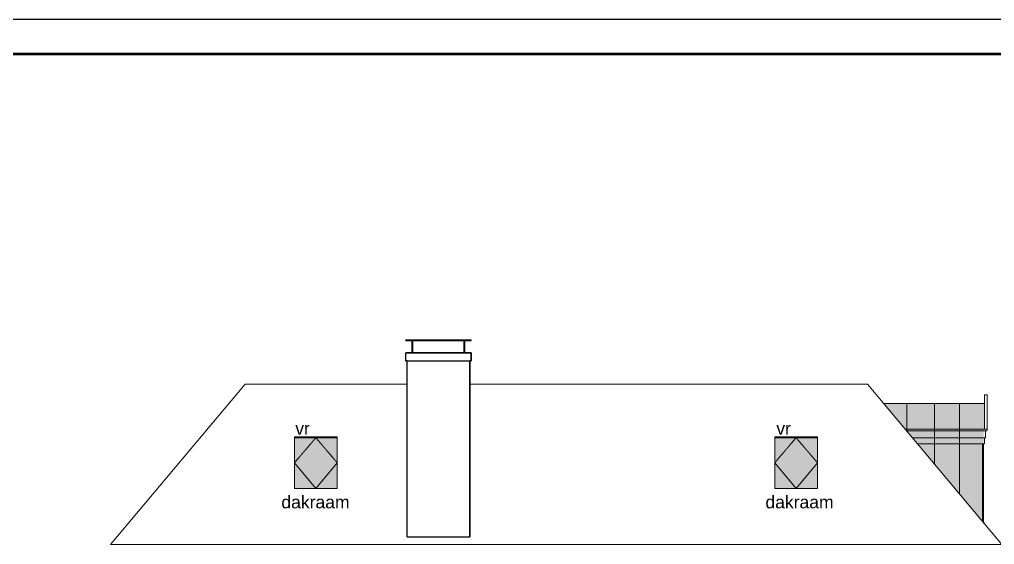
# Model space of a CAD drawing. Header units: millimetres. Extents: x 0 to 59350, y 0 to 29700.
# Drawn here: x 47332 to 55102, y 25511 to 29700 of the extents above; entities that cross this region are included whole.
import ezdxf

# ---------------------------------------------------------------- set-up
doc = ezdxf.new("R2010")
doc.units = ezdxf.units.MM
doc.linetypes.add('PUNKT2_S9', pattern=[1, 0, -1])
doc.linetypes.add('VERDECKT2_S2', pattern=[2.7, 2, -0.7])
doc.layers.add('Standard', color=7, linetype='Continuous', lineweight=25)
doc.styles.add('ARIAL', font='arial.ttf')

msp = doc.modelspace()

# ---------------------------------------------------------------- hatches: boundary and pattern name
at = {"layer": 'Standard', "linetype": 'PUNKT2_S9', "lineweight": 25}
for color, points in [(252, [(55023.4, 26417.6), (55023.4, 26636.5), (54217.6, 26636.5), (54401.4, 26417.6)]), (252, [(54401.4, 26417.6), (55005.4, 25697.7), (55005.4, 26417.6)]), (252, [(55005.4, 26417.6), (55005.4, 25705.6), (55014.4, 25705.6), (55014.4, 26417.6)]), (251, [(49524, 26362.9), (49524, 25957.3), (49864, 25957.3), (49864, 26362.9)]), (251, [(53351, 25957.3), (53691, 25957.3), (53691, 26362.9), (53351, 26362.9)])]:
    msp.add_hatch(color=color, dxfattribs=at).paths.add_polyline_path(points)
msp.add_hatch(color=252, dxfattribs=at).paths.add_polyline_path([(55005.4, 25697.7), (55005.4, 25705.6), (55014.4, 25705.6), (55014.4, 25687)], flags=16)

# ---------------------------------------------------------------- linework, layer by layer
at = {"layer": 'Standard', "color": 1, "linetype": 'Continuous', "lineweight": 25}
msp.add_line((59349.6, 29700), (-0.4, 29700), dxfattribs=at)
at = {"layer": 'Standard', "color": 30, "linetype": 'Continuous', "lineweight": 50}
msp.add_line((59072.1, 29422.5), (249.6, 29422.5), dxfattribs=at)
at = {"layer": 'Standard', "color": 5, "linetype": 'Continuous', "lineweight": -3}
for p, q in [((50412, 27144.4), (50932, 27144.4)), ((50412, 27139.4), (50412, 27144.4)), ((50412, 27139.4), (50932, 27139.4)), ((50462, 27039.4), (50462, 27139.4)), ((50467, 27039.4), (50467, 27139.4)), ((50877, 27039.4), (50877, 27139.4)), ((50882, 27039.4), (50882, 27139.4)), ((50932, 27139.4), (50932, 27144.4))]:
    msp.add_line(p, q, dxfattribs=at)
at = {"layer": 'Standard', "color": 7, "linetype": 'Continuous', "lineweight": 25}
for p, q in [((50412, 26976.4), (50412, 27039.4)), ((50412, 27039.4), (50932, 27039.4)), ((50932, 27039.4), (50932, 26976.4)), ((50422, 26976.4), (50412, 26976.4)), ((50422, 25573.6), (50422, 26976.4)), ((50422, 26976.4), (50922, 26976.4)), ((50922, 26976.4), (50922, 25573.6)), ((50932, 26976.4), (50922, 26976.4))]:
    msp.add_line(p, q, dxfattribs=at)
at = {"layer": 'Standard', "color": 36, "linetype": 'Continuous', "lineweight": -3}
for p, q in [((50932, 27039.4), (50412, 27039.4)), ((50412, 26976.4), (50412, 27039.4)), ((50932, 26976.4), (50932, 27039.4)), ((50412, 26976.4), (50932, 26976.4)), ((50422, 25573.6), (50422, 26976.4)), ((50922, 25573.6), (50922, 26976.4)), ((50422, 25573.6), (50922, 25573.6))]:
    msp.add_line(p, q, dxfattribs=at)
at = {"layer": 'Standard', "color": 34, "linetype": 'Continuous', "lineweight": 18}
for p, q in [((49129.7, 26789.4), (48057.4, 25511.4)), ((48057.4, 25511.4), (49129.7, 26789.4)), ((49129.7, 26789.4), (50422, 26789.4)), ((49129.7, 26789.4), (50422, 26789.4)), ((50922, 26789.4), (54089.4, 26789.4)), ((50922, 26789.4), (54089.4, 26789.4)), ((55161.7, 25511.4), (54089.4, 26789.4)), ((54089.4, 26789.4), (55161.7, 25511.4)), ((55161.7, 25511.4), (48057.4, 25511.4))]:
    msp.add_line(p, q, dxfattribs=at)
at = {"layer": 'Standard', "color": 51, "linetype": 'Continuous', "lineweight": 18}
for p, q in [((55023.4, 26706.5), (55036.9, 26706.5)), ((55023.4, 26706.5), (55023.4, 26432.6)), ((55036.9, 26706.5), (55023.4, 26706.5)), ((55036.9, 26706.5), (55037.3, 26706.5)), ((55037.3, 26706.5), (55036.9, 26706.5)), ((55037.3, 26706.5), (55037.7, 26706.5)), ((55037.7, 26706.5), (55037.3, 26706.5)), ((55037.7, 26706.5), (55038.1, 26706.5)), ((55038.1, 26706.5), (55037.7, 26706.5)), ((55038.1, 26706.5), (55038.5, 26706.4)), ((55038.5, 26706.4), (55038.1, 26706.5)), ((55038.5, 26706.4), (55038.9, 26706.3)), ((55038.9, 26706.3), (55038.5, 26706.4)), ((55038.9, 26706.3), (55039.3, 26706.2)), ((55039.3, 26706.2), (55038.9, 26706.3)), ((55039.3, 26706.2), (55039.6, 26706)), ((55039.6, 26706), (55039.3, 26706.2)), ((55039.6, 26706), (55040, 26705.9)), ((55040, 26705.9), (55039.6, 26706)), ((55040, 26705.9), (55040.3, 26705.7)), ((55040.3, 26705.7), (55040, 26705.9)), ((55040.3, 26705.7), (55040.7, 26705.5)), ((55040.7, 26705.5), (55040.3, 26705.7)), ((55040.7, 26705.5), (55041, 26705.3)), ((55041, 26705.3), (55040.7, 26705.5)), ((55041, 26705.3), (55041.3, 26705.1)), ((55041.3, 26705.1), (55041, 26705.3)), ((55041.3, 26705.1), (55041.7, 26704.9)), ((55041.7, 26704.9), (55041.3, 26705.1)), ((55041.7, 26704.9), (55042, 26704.6)), ((55042, 26704.6), (55041.7, 26704.9)), ((55042, 26704.6), (55042.2, 26704.4)), ((55042.2, 26704.4), (55042, 26704.6)), ((55042.2, 26704.4), (55042.5, 26704.1)), ((55042.5, 26704.1), (55042.2, 26704.4)), ((55042.5, 26704.1), (55042.8, 26703.8)), ((55042.8, 26703.8), (55042.5, 26704.1)), ((55042.8, 26703.8), (55043, 26703.5)), ((55043, 26703.5), (55042.8, 26703.8)), ((55043, 26703.5), (55043.2, 26703.1)), ((55043.2, 26703.1), (55043, 26703.5)), ((55043.2, 26703.1), (55043.4, 26702.8)), ((55043.4, 26702.8), (55043.2, 26703.1)), ((55043.4, 26702.8), (55043.6, 26702.5)), ((55043.6, 26702.5), (55043.4, 26702.8)), ((55043.6, 26702.5), (55043.8, 26702.1)), ((55043.8, 26702.1), (55043.6, 26702.5)), ((55043.8, 26702.1), (55043.9, 26701.7)), ((55043.9, 26701.7), (55043.8, 26702.1)), ((55043.9, 26701.7), (55044.1, 26701.4)), ((55044.1, 26701.4), (55043.9, 26701.7)), ((55044.1, 26701.4), (55044.2, 26701)), ((55044.2, 26701), (55044.1, 26701.4)), ((55044.2, 26701), (55044.3, 26700.6)), ((55044.3, 26700.6), (55044.2, 26701)), ((55044.3, 26700.6), (55044.3, 26700.2)), ((55044.3, 26700.2), (55044.3, 26700.6)), ((55044.3, 26700.2), (55044.4, 26699.8)), ((55044.4, 26699.8), (55044.3, 26700.2)), ((55044.4, 26699.8), (55044.4, 26699.4)), ((55044.4, 26699.4), (55044.4, 26699.8)), ((55044.4, 26699.4), (55044.4, 26699)), ((55044.4, 26699), (55044.4, 26699.4)), ((55044.4, 26699), (55044.4, 26425.1)), ((54388.8, 26432.6), (55036.9, 26432.6)), ((55036.9, 26417.6), (54401.4, 26417.6)), ((55029.4, 26362.6), (55029.4, 26417.6)), ((55029.4, 26417.6), (55029.4, 26362.6)), ((55037.3, 26432.5), (55036.9, 26432.6)), ((55036.9, 26432.6), (55037.3, 26432.5)), ((55036.9, 26417.6), (55037.3, 26417.6)), ((55037.3, 26417.6), (55036.9, 26417.6)), ((55037.7, 26432.5), (55037.3, 26432.5)), ((55037.3, 26432.5), (55037.7, 26432.5)), ((55037.3, 26417.6), (55037.7, 26417.6)), ((55037.7, 26417.6), (55037.3, 26417.6)), ((55038.1, 26432.5), (55037.7, 26432.5)), ((55037.7, 26432.5), (55038.1, 26432.5)), ((55037.7, 26417.6), (55038.1, 26417.6)), ((55038.1, 26417.6), (55037.7, 26417.6)), ((55038.5, 26432.4), (55038.1, 26432.5)), ((55038.1, 26432.5), (55038.5, 26432.4)), ((55038.1, 26417.6), (55038.5, 26417.7)), ((55038.5, 26417.7), (55038.1, 26417.6)), ((55038.9, 26432.3), (55038.5, 26432.4)), ((55038.5, 26432.4), (55038.9, 26432.3)), ((55038.5, 26417.7), (55038.9, 26417.8)), ((55038.9, 26417.8), (55038.5, 26417.7)), ((55039.3, 26432.2), (55038.9, 26432.3)), ((55038.9, 26432.3), (55039.3, 26432.2)), ((55038.9, 26417.8), (55039.3, 26417.9)), ((55039.3, 26417.9), (55038.9, 26417.8)), ((55039.6, 26432.1), (55039.3, 26432.2)), ((55039.3, 26432.2), (55039.6, 26432.1)), ((55039.3, 26417.9), (55039.6, 26418.1)), ((55039.6, 26418.1), (55039.3, 26417.9)), ((55040, 26431.9), (55039.6, 26432.1)), ((55039.6, 26432.1), (55040, 26431.9)), ((55039.6, 26418.1), (55040, 26418.2)), ((55040, 26418.2), (55039.6, 26418.1)), ((55040.3, 26431.7), (55040, 26431.9)), ((55040, 26431.9), (55040.3, 26431.7)), ((55040, 26418.2), (55040.3, 26418.4)), ((55040.3, 26418.4), (55040, 26418.2)), ((55040.7, 26431.6), (55040.3, 26431.7)), ((55040.3, 26431.7), (55040.7, 26431.6)), ((55040.3, 26418.4), (55040.7, 26418.6)), ((55040.7, 26418.6), (55040.3, 26418.4)), ((55041, 26431.3), (55040.7, 26431.6)), ((55040.7, 26431.6), (55041, 26431.3)), ((55040.7, 26418.6), (55041, 26418.8)), ((55041, 26418.8), (55040.7, 26418.6)), ((55041.3, 26431.1), (55041, 26431.3)), ((55041, 26431.3), (55041.3, 26431.1)), ((55041, 26418.8), (55041.3, 26419)), ((55041.3, 26419), (55041, 26418.8)), ((55041.7, 26430.9), (55041.3, 26431.1)), ((55041.3, 26431.1), (55041.7, 26430.9)), ((55041.3, 26419), (55041.7, 26419.2)), ((55041.7, 26419.2), (55041.3, 26419)), ((55042, 26430.6), (55041.7, 26430.9)), ((55041.7, 26430.9), (55042, 26430.6)), ((55041.7, 26419.2), (55042, 26419.5)), ((55042, 26419.5), (55041.7, 26419.2)), ((55042.2, 26430.4), (55042, 26430.6)), ((55042, 26430.6), (55042.2, 26430.4)), ((55042, 26419.5), (55042.2, 26419.8)), ((55042.2, 26419.8), (55042, 26419.5)), ((55042.5, 26430.1), (55042.2, 26430.4)), ((55042.2, 26430.4), (55042.5, 26430.1)), ((55042.2, 26419.8), (55042.5, 26420)), ((55042.5, 26420), (55042.2, 26419.8)), ((55042.8, 26429.8), (55042.5, 26430.1)), ((55042.5, 26430.1), (55042.8, 26429.8)), ((55042.5, 26420), (55042.8, 26420.3)), ((55042.8, 26420.3), (55042.5, 26420)), ((55043, 26429.5), (55042.8, 26429.8)), ((55042.8, 26429.8), (55043, 26429.5)), ((55042.8, 26420.3), (55043, 26420.6)), ((55043, 26420.6), (55042.8, 26420.3)), ((55043.2, 26429.1), (55043, 26429.5)), ((55043, 26429.5), (55043.2, 26429.1)), ((55043, 26420.6), (55043.2, 26421)), ((55043.2, 26421), (55043, 26420.6)), ((55043.4, 26428.8), (55043.2, 26429.1)), ((55043.2, 26429.1), (55043.4, 26428.8)), ((55043.2, 26421), (55043.4, 26421.3)), ((55043.4, 26421.3), (55043.2, 26421)), ((55043.6, 26428.5), (55043.4, 26428.8)), ((55043.4, 26428.8), (55043.6, 26428.5)), ((55043.4, 26421.3), (55043.6, 26421.7)), ((55043.6, 26421.7), (55043.4, 26421.3)), ((55043.8, 26428.1), (55043.6, 26428.5)), ((55043.6, 26428.5), (55043.8, 26428.1)), ((55043.6, 26421.7), (55043.8, 26422)), ((55043.8, 26422), (55043.6, 26421.7)), ((55043.9, 26427.7), (55043.8, 26428.1)), ((55043.8, 26428.1), (55043.9, 26427.7)), ((55043.8, 26422), (55043.9, 26422.4)), ((55043.9, 26422.4), (55043.8, 26422)), ((55044.1, 26427.4), (55043.9, 26427.7)), ((55043.9, 26427.7), (55044.1, 26427.4)), ((55043.9, 26422.4), (55044.1, 26422.7)), ((55044.1, 26422.7), (55043.9, 26422.4)), ((55044.2, 26427), (55044.1, 26427.4)), ((55044.1, 26427.4), (55044.2, 26427)), ((55044.1, 26422.7), (55044.2, 26423.1)), ((55044.2, 26423.1), (55044.1, 26422.7)), ((55044.3, 26426.6), (55044.2, 26427)), ((55044.2, 26427), (55044.3, 26426.6)), ((55044.2, 26423.1), (55044.3, 26423.5)), ((55044.3, 26423.5), (55044.2, 26423.1)), ((55044.3, 26426.2), (55044.3, 26426.6)), ((55044.3, 26426.6), (55044.3, 26426.2)), ((55044.4, 26425.8), (55044.3, 26426.2)), ((55044.3, 26426.2), (55044.4, 26425.8)), ((55044.3, 26423.9), (55044.4, 26424.3)), ((55044.4, 26424.3), (55044.3, 26423.9)), ((55044.3, 26423.5), (55044.3, 26423.9)), ((55044.3, 26423.9), (55044.3, 26423.5)), ((55044.4, 26425.4), (55044.4, 26425.8)), ((55044.4, 26425.8), (55044.4, 26425.4)), ((55044.4, 26425.1), (55044.4, 26425.4)), ((55044.4, 26425.4), (55044.4, 26425.1)), ((55044.4, 26424.7), (55044.4, 26425.1)), ((55044.4, 26425.1), (55044.4, 26424.7)), ((55044.4, 26424.3), (55044.4, 26424.7)), ((55044.4, 26424.7), (55044.4, 26424.3)), ((55029.4, 26362.6), (54447.5, 26362.6)), ((55005.4, 25740.6), (55005.4, 26315.6)), ((55005.4, 26315.6), (55005.4, 25740.6)), ((55005.4, 25740.6), (55005.4, 26315.6)), ((55014.4, 26315.6), (55014.4, 25740.6)), ((55005.4, 25729.7), (55005.4, 25740.6)), ((55005.4, 25720), (55005.4, 25729.7)), ((55005.4, 25712.2), (55005.4, 25720)), ((55014.4, 25740.6), (55014.4, 25729.7)), ((55014.4, 25729.7), (55014.4, 25720)), ((55014.4, 25720), (55014.4, 25712.2)), ((55005.4, 25707.3), (55005.4, 25712.2)), ((55005.4, 25705.6), (55005.4, 25707.3)), ((55005.4, 25705.6), (55014.4, 25705.6)), ((55005.4, 25697.7), (55005.4, 25705.6)), ((55014.4, 25712.2), (55014.4, 25707.3)), ((55014.4, 25707.3), (55014.4, 25705.6)), ((55014.4, 25705.6), (55014.4, 25687))]:
    msp.add_line(p, q, dxfattribs=at)
at = {"layer": 'Standard', "color": 255, "linetype": 'Continuous', "lineweight": 18}
for p, q in [((54217.6, 26636.5), (55023.4, 26636.5)), ((55023.4, 26362.6), (55023.4, 26315.6)), ((55023.4, 26315.6), (54487, 26315.6))]:
    msp.add_line(p, q, dxfattribs=at)
at = {"layer": 'Standard', "color": 7, "linetype": 'Continuous', "lineweight": 18}
for p, q in [((54403.4, 26636.5), (54403.4, 26417.6)), ((54623.4, 26636.5), (54623.4, 26417.6)), ((54823.4, 26636.5), (54823.4, 26417.6)), ((54623.4, 26417.6), (54623.4, 26152.9)), ((54823.4, 26417.6), (54823.4, 25914.6)), ((49524, 26164.1), (49694, 25957.3)), ((49694, 25957.3), (49864, 26164.1)), ((53351, 26164.1), (53521, 25957.3)), ((53521, 25957.3), (53691, 26164.1))]:
    msp.add_line(p, q, dxfattribs=at)
at = {"layer": 'Standard', "color": 59, "linetype": 'Continuous', "lineweight": 18}
for p, q in [((49864, 26370.9), (49524, 26370.9)), ((49524, 26370.9), (49524, 25957.3)), ((49864, 25957.3), (49864, 26370.9)), ((53351, 26370.9), (53691, 26370.9)), ((53351, 25957.3), (53351, 26370.9)), ((53691, 26370.9), (53691, 25957.3)), ((49524, 25957.3), (49864, 25957.3)), ((53691, 25957.3), (53351, 25957.3))]:
    msp.add_line(p, q, dxfattribs=at)
at = {"layer": 'Standard', "color": 7, "linetype": 'VERDECKT2_S2', "lineweight": 18}
for p, q in [((49694, 26362.9), (49524, 26164.1)), ((49864, 26164.1), (49694, 26362.9)), ((53521, 26362.9), (53351, 26164.1)), ((53691, 26164.1), (53521, 26362.9))]:
    msp.add_line(p, q, dxfattribs=at)
at = {"layer": 'Standard', "color": 4, "linetype": 'Continuous', "lineweight": 18}
for p, q in [((49864, 26362.9), (49524, 26362.9)), ((53351, 26362.9), (53691, 26362.9))]:
    msp.add_line(p, q, dxfattribs=at)
at = {"layer": 'Standard', "color": 51, "linetype": 'Continuous', "lineweight": -3}
msp.add_line((55018.9, 25681.6), (55014.4, 25690.6), dxfattribs=at)

# ---------------------------------------------------------------- texts
at = {"layer": 'Standard', "color": 7, "linetype": 'Continuous', "lineweight": 18, "char_height": 100, "attachment_point": 7, "style": 'ARIAL'}
for s, insert, width in [('\\W0.99;vr', (49530.3, 26387.3), 166.186), ('\\W0.99;vr', (53363.9, 26387.3), 166.186), ('\\W1.00;dakraam', (49419.3, 25798.6), 596.866), ('\\W1.00;dakraam', (53276.4, 25798.6), 596.866)]:
    msp.add_mtext(s, dxfattribs=dict(at, insert=insert, width=width))

doc.saveas('drawing.dxf')
